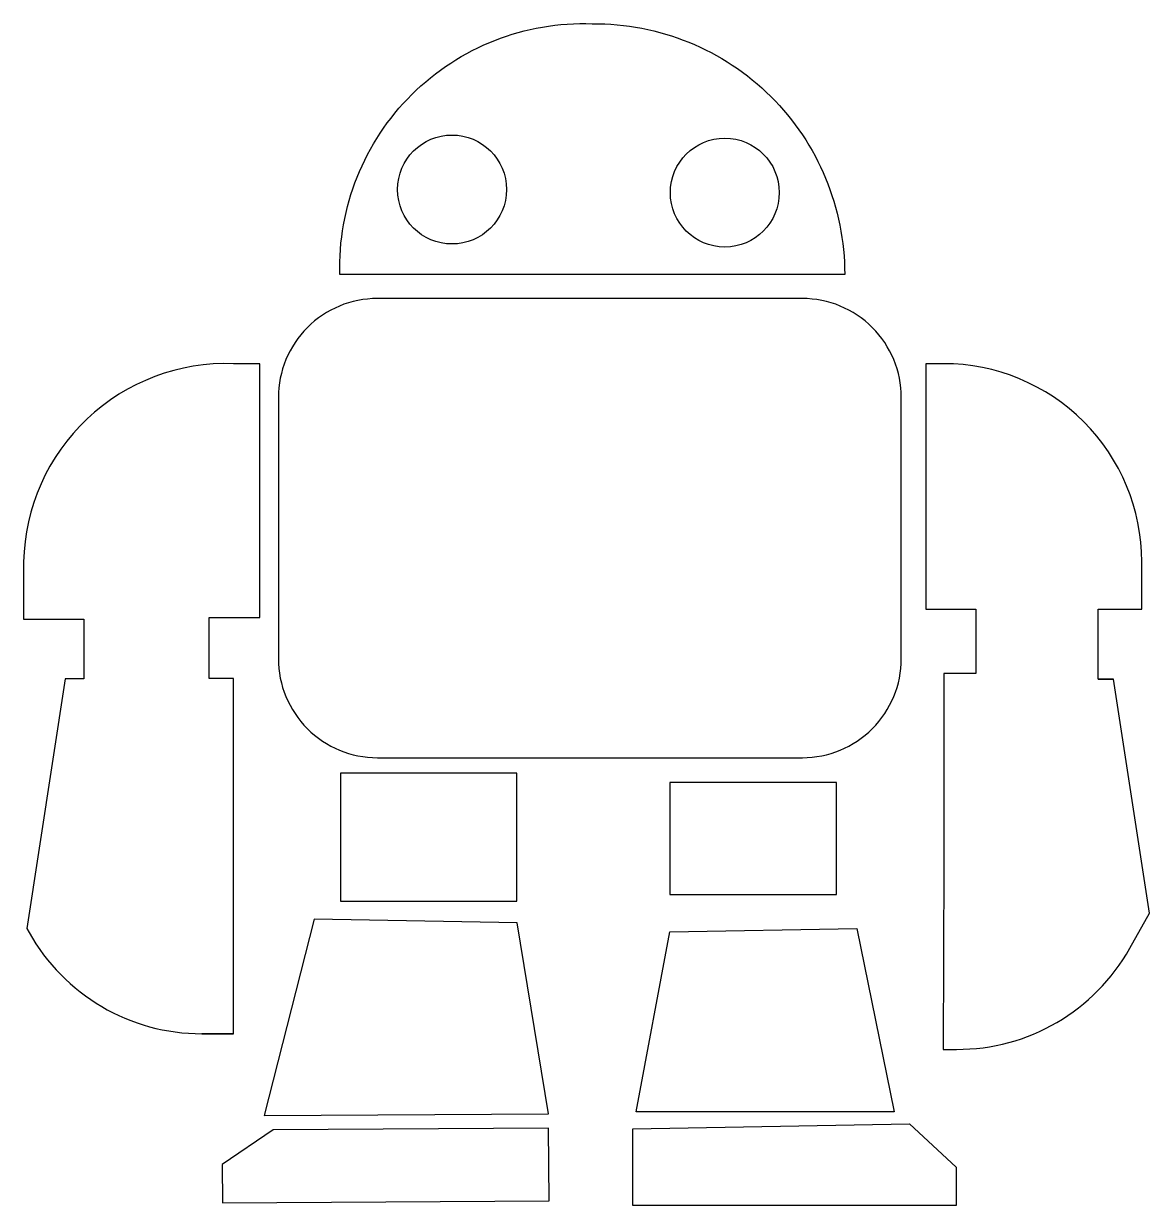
# Model space of a CAD drawing. Header units: millimetres. Extents: x -5.3 to 6.1, y -3.5 to 8.4.
import ezdxf

# ---------------------------------------------------------------- set-up
doc = ezdxf.new("R2010")
doc.units = ezdxf.units.MM
doc.layers.get('0').update_dxf_attribs({"linetype": 'CONTINUOUS'})

msp = doc.modelspace()

# ---------------------------------------------------------------- linework, layer by layer
for p, q in [((5.56, 1.814), (5.715, 1.814)), ((-3.176, -1.767), (-3.494, -1.767))]:
    msp.add_line(p, q)
for points in [[(3, 5.9), (-2.1, 5.9, -0.432853), (0.45, 8.433, -0.417051)], [(2.572, 5.658), (-1.721, 5.658, 0.414214), (-2.721, 4.658), (-2.721, 2.021, 0.414214), (-1.721, 1.021), (2.572, 1.021, 0.414214), (3.572, 2.021), (3.572, 4.658, 0.414214)], [(-3.421, 1.821), (-3.421, 2.438), (-2.908, 2.438), (-2.908, 5), (-3.175, 5, 0.418126), (-5.295, 2.999), (-5.295, 2.419), (-4.687, 2.419), (-4.687, 1.818), (-4.874, 1.818), (-5.261, -0.705), (-5.24, -0.743, 0.271724), (-3.494, -1.767), (-3.176, -1.767), (-3.176, 0.051), (-3.176, 1.821)], [(4, 5), (3.818, 5), (3.819, 2.522), (4.324, 2.522), (4.324, 1.87), (4, 1.87), (4, -0.04), (3.994, -1.925), (4.129, -1.925, 0.272286), (5.88, -0.903), (6.078, -0.55), (5.715, 1.814), (5.56, 1.814), (5.56, 2.522), (6, 2.522), (6, 3, 0.414214)]]:
    msp.add_lwpolyline(points, format="xyb", close=True)
for points in [[(-0.311, 0.864), (-2.093, 0.864), (-2.093, -0.427), (-0.311, -0.427)], [(2.917, 0.772), (1.235, 0.772), (1.235, -0.36), (2.917, -0.36)], [(-2.866, -2.592), (0.009, -2.574), (-0.309, -0.646), (-2.358, -0.609)], [(0.892, -2.557), (1.235, -0.738), (3.123, -0.704), (3.5, -2.557)], [(0.009, -2.719), (-2.774, -2.736), (-3.288, -3.086), (-3.286, -3.474), (0.013, -3.454)], [(0.86, -3.5), (0.86, -2.727), (3.656, -2.677), (4.125, -3.113), (4.125, -3.5), (4, -3.5)]]:
    msp.add_lwpolyline(points, close=True)
for centre in [(-0.967, 6.759), (1.789, 6.728)]:
    msp.add_circle(centre, 0.55)

doc.saveas('drawing.dxf')
